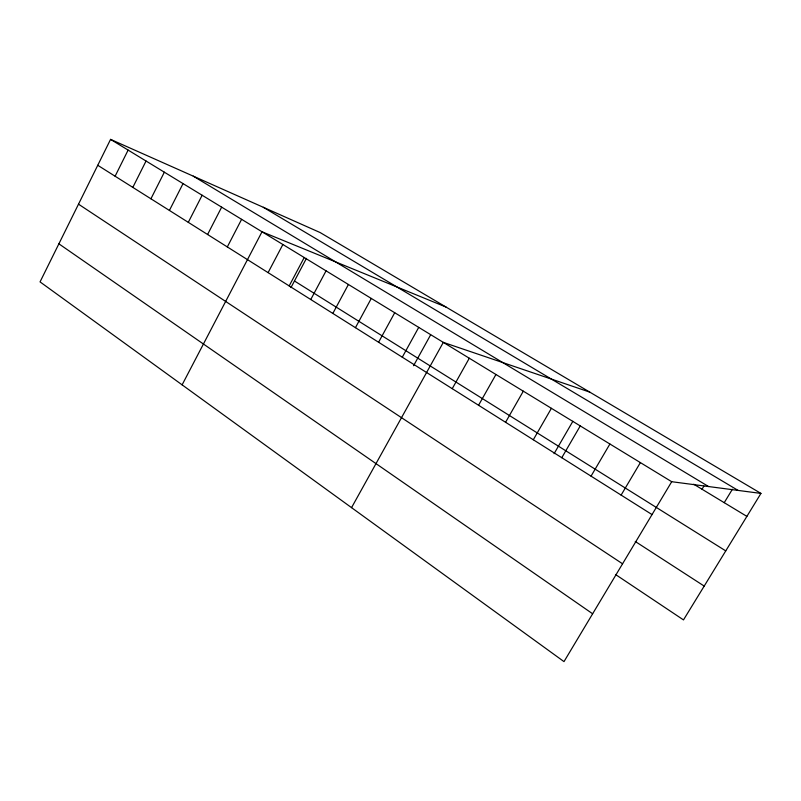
<?xml version="1.0" encoding="UTF-8"?>
<svg xmlns="http://www.w3.org/2000/svg" width="801" height="801" viewBox="0 0 801 801"><rect width="100%" height="100%" fill="white"/><g stroke="black" fill="none" stroke-linecap="round" stroke-linejoin="round"><path stroke-width="1.2" d="M760.95 493.416L320.13 232.55L110.568 139.384L40.05 281.892L563.994 661.616L671.709 481.711L760.95 493.416L683.483 619.904L615.478 574.477M115.104 176.22L128.12 150.097M132.826 187.384L146.042 161.031M150.928 198.788L164.345 172.195M169.411 210.443L183.039 183.599M188.295 222.338L202.142 195.254M207.589 234.503L221.657 207.159M227.314 246.928L241.612 219.334M182.117 384.85L262.007 231.779L446.007 307.043M268.095 272.63L282.873 244.505M289.181 285.917L304.22 257.522M290.953 287.599L306.453 258.353M310.758 299.514L326.057 270.848M332.836 313.431L348.405 284.485M355.444 327.679L371.284 298.443M378.593 342.257L394.713 312.73M402.292 357.196L418.723 327.379M413.566 365.717L430.628 334.858M351.549 507.644L443.313 342.377L589.776 392.12M452.235 388.675L469.296 358.227M478.557 405.266L495.949 374.488M505.571 422.287L523.313 391.178M533.306 439.759L551.398 408.32M554.092 453.666L572.865 421.286M561.781 457.711L580.254 425.922M591.048 476.144L609.901 444.014M621.115 495.098L640.379 462.598M702.026 489.231L703.889 486.147M724.234 502.668L732.424 489.211M263.289 207.279L738.101 490.422M193.261 176.15L708.605 486.557M693.726 484.204L746.882 516.385M110.568 139.384L671.709 481.711M294.458 280.991L725.756 550.888M97.752 165.286L652.034 514.582M635.243 541.466L704.199 586.082M78.508 204.175L622.567 563.794M58.884 243.824L592.63 613.776"/></g></svg>
